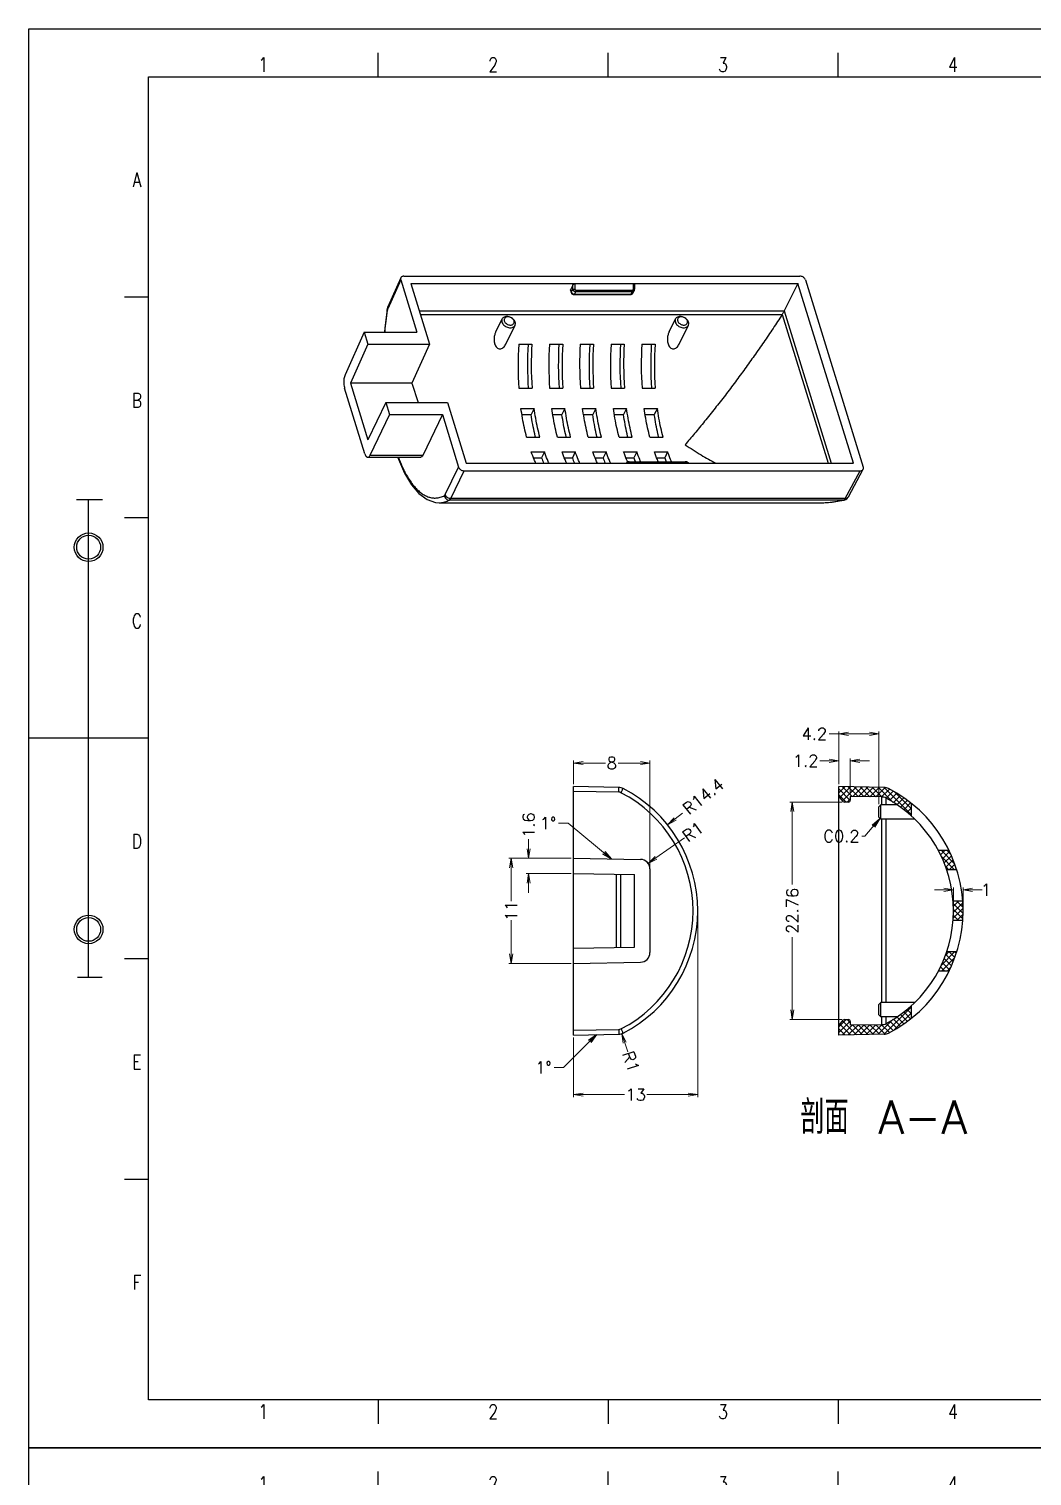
# Model space of a CAD drawing. Header units: millimetres. Extents: x 1589 to 1799, y 308 to 605.
# Drawn here: x 1588.6 to 1693.6, y 453.5 to 605 of the extents above; entities that cross this region are included whole.
import ezdxf
from ezdxf.enums import TextEntityAlignment as Align

# ---------------------------------------------------------------- set-up
doc = ezdxf.new("R2010")
doc.units = ezdxf.units.MM
doc.layers.add('02___PRT_ALL_AXES', color=7, linetype='Continuous')
doc.layers.add('LABEL', color=7, linetype='Continuous')
doc.layers.add('dim', color=82, linetype='Continuous', lineweight=9)
doc.styles.add('ROMANS', font='romans.shx', dxfattribs={"bigfont": 'gbcbig.shx'})
doc.styles.get("Standard").update_dxf_attribs({"font": 'txt', "bigfont": 'gbcbig.shx'})
doc.styles.add('tukuang1-G', font='romans.shx', dxfattribs={"width": 0.8, "bigfont": 'gbcbig.shx'})
doc.dimstyles.new('YanXiu', dxfattribs={"dimtxt": 2.5, "dimasz": 2.2, "dimexe": 0.66, "dimexo": 0.66, "dimgap": 0.66, "dimtad": 0, "dimdsep": 46, "dimtxsty": 'ROMANS', "dimblk": 'OPEN', "dimcen": 0, "dimclrd": 256, "dimclre": 131, "dimclrt": 42, "dimazin": 2, "dimtfac": 1, "dimtofl": 0, "dimtmove": 0, "dimatfit": 3, "dimldrblk": 'OPEN', "dimfxl": 0.66, "dimlwd": 5, "dimlwe": 5, "dimarcsym": 0})

# ---------------------------------------------------------------- blocks, each defined once
blk = doc.blocks.new('LINE1')
at = {"layer": 'LABEL'}
for p, q in [((-125, -6), (-125, 0)), ((-115, -6), (-115, 0)), ((-100, -6), (-100, 0)), ((-85, -6), (-85, 0)), ((-20, -6), (-20, 0)), ((0, -6), (-125, -6))]:
    blk.add_line(p, q, dxfattribs=at)
at = {"layer": 'LABEL', "style": 'tukuang1-G'}
for s, p in [('标记', (-120, -3)), ('处 数', (-107.5, -3)), ('分 区', (-92.5, -3)), ('更 改', (-52.5, -3)), ('日 期', (-10.67, -3))]:
    blk.add_text(s, height=4.667, dxfattribs=at).set_placement(p, align=Align.MIDDLE)
blk = doc.blocks.new('LABEL-X')
at = {"layer": 'LABEL'}
for p, q in [((-2.54, 50), (2.9, 50)), ((0, -50), (0, 50)), ((-2.35, -50), (2.8, -50))]:
    blk.add_line(p, q, dxfattribs=at)
for centre, radius in [((0, 40), 3), ((0, 40), 2.5), ((0, -40), 3), ((0, -40), 2.5)]:
    blk.add_circle(centre, radius, dxfattribs=at)
blk = doc.blocks.new('*U9')
at = {"layer": 'LABEL'}
for p, q in [((-420, 0), (-420, 297)), ((-420, 297), (0, 297)), ((-202.5, 287), (-202.5, 297)), ((0, 297), (0, 0)), ((-346.87, 287), (-346.87, 292)), ((-298.75, 287), (-298.75, 292)), ((-250.62, 287), (-250.62, 292)), ((-202.5, 287), (-202.5, 292)), ((-154.37, 287), (-154.37, 292)), ((-106.25, 287), (-106.25, 292)), ((-58.12, 287), (-58.12, 292)), ((-395, 287), (-10, 287)), ((-395, 10), (-395, 287)), ((-10, 287), (-10, 10)), ((-395, 240.83), (-400, 240.83)), ((-10, 240.83), (-5, 240.83)), ((-395, 194.67), (-400, 194.67)), ((-10, 194.67), (-5, 194.67)), ((-395, 148.5), (-420, 148.5)), ((-395, 148.5), (-400, 148.5)), ((-10, 148.5), (0, 148.5)), ((-10, 148.5), (-5, 148.5)), ((-395, 102.33), (-400, 102.33)), ((-10, 102.33), (-5, 102.33)), ((-395, 56.17), (-400, 56.17)), ((-10, 56.17), (-5, 56.17)), ((-10, 10), (-395, 10)), ((-346.87, 10), (-346.87, 5)), ((-298.75, 10), (-298.75, 5)), ((-250.62, 10), (-250.62, 5)), ((-202.5, 10), (-202.5, 0)), ((-202.5, 10), (-202.5, 5)), ((-154.37, 10), (-154.37, 5)), ((-106.25, 10), (-106.25, 5)), ((-58.12, 10), (-58.12, 5)), ((0, 0), (-420, 0))]:
    blk.add_line(p, q, dxfattribs=at)
blk.add_blockref('LABEL-X', (-407.5, 148.5))
blk.add_blockref('LINE1', (-10, 287), dxfattribs=at)
at = {"layer": 'LABEL', "style": 'tukuang1-G', "width": 0.8}
for s, p in [('1', (-370.94, 288)), ('2', (-322.81, 288)), ('3', (-274.69, 288)), ('4', (-226.56, 288)), ('5', (-178.44, 288)), ('6', (-130.31, 288)), ('7', (-82.19, 288)), ('8', (-34.06, 288)), ('A', (-397.39, 263.92)), ('A', (-7.13, 263.92)), ('B', (-397.39, 217.75)), ('B', (-7.13, 217.75)), ('C', (-397.39, 171.58)), ('C', (-7.13, 171.58)), ('D', (-397.39, 125.42)), ('D', (-7.13, 125.42)), ('E', (-397.39, 79.25)), ('E', (-7.13, 79.25)), ('F', (-397.39, 33.08)), ('F', (-7.13, 33.08)), ('1', (-370.94, 6.02)), ('2', (-322.81, 6.02)), ('3', (-274.69, 6.02)), ('4', (-226.56, 6.02)), ('5', (-178.44, 6.02)), ('6', (-130.31, 6.02)), ('7', (-82.19, 6.02)), ('8', (-34.06, 6.02))]:
    blk.add_text(s, height=3, dxfattribs=at).set_placement(p, align=Align.CENTER)
blk = doc.blocks.new('_OPEN')
at = {"color": 0, "linetype": 'ByBlock'}
for p, q in [((-1, 0.17), (0, 0)), ((0, 0), (-1, -0.17)), ((0, 0), (-1, 0))]:
    blk.add_line(p, q, dxfattribs=at)
blk = doc.blocks.new('*D18')
at = {"layer": 'Defpoints', "color": 0}
for p in [(1645.61, 518.18), (1639.09, 507.18), (1645.61, 507.18)]:
    blk.add_point(p, dxfattribs=at)
at = {"layer": 'dim', "color": 131, "lineweight": 5}
for p, q in [((1645.36, 518.18), (1638.84, 518.18)), ((1645.36, 507.18), (1638.84, 507.18))]:
    blk.add_line(p, q, dxfattribs=at)
at = {"layer": 'dim', "lineweight": 5}
for p, q in [((1639.09, 517.18), (1639.09, 513.68)), ((1639.09, 508.18), (1639.09, 511.69))]:
    blk.add_line(p, q, dxfattribs=at)
for p, rotation in [((1639.09, 518.18), 90), ((1639.09, 507.18), 270)]:
    blk.add_blockref('_OPEN', p, dxfattribs=dict(at, rotation=rotation))
at = {"layer": 'dim', "color": 42, "insert": (1639.09, 512.68), "char_height": 1.25, "attachment_point": 5, "rotation": 90, "style": 'ROMANS'}
blk.add_mtext('11', dxfattribs=at)
blk = doc.blocks.new('*D19')
at = {"layer": 'Defpoints', "color": 0}
for p in [(1645.61, 528.15), (1645.61, 525.68), (1653.61, 517.06)]:
    blk.add_point(p, dxfattribs=at)
at = {"layer": 'dim', "color": 131, "lineweight": 5}
for p, q in [((1645.61, 525.93), (1645.61, 528.4)), ((1653.61, 517.31), (1653.61, 528.4))]:
    blk.add_line(p, q, dxfattribs=at)
at = {"layer": 'dim', "lineweight": 5}
for p, q in [((1646.61, 528.15), (1648.94, 528.15)), ((1652.61, 528.15), (1650.27, 528.15))]:
    blk.add_line(p, q, dxfattribs=at)
at = {"layer": 'dim', "lineweight": 5, "rotation": 180}
blk.add_blockref('_OPEN', (1645.61, 528.15), dxfattribs=at)
at = {"layer": 'dim', "lineweight": 5}
blk.add_blockref('_OPEN', (1653.61, 528.15), dxfattribs=at)
at = {"layer": 'dim', "color": 42, "insert": (1649.61, 528.15), "char_height": 1.25, "attachment_point": 5, "style": 'ROMANS'}
blk.add_mtext('8', dxfattribs=at)
blk = doc.blocks.new('*D20')
at = {"layer": 'Defpoints', "color": 0}
for p in [(1652.61, 517.06), (1653.42, 517.64)]:
    blk.add_point(p, dxfattribs=at)
at = {"layer": 'dim', "lineweight": 5}
blk.add_line((1657.22, 520.32), (1654.24, 518.21), dxfattribs=at)
at = {"layer": 'dim', "lineweight": 5, "rotation": 215.2542043837941}
blk.add_blockref('_OPEN', (1653.42, 517.64), dxfattribs=at)
at = {"layer": 'dim', "color": 42, "insert": (1658.11, 520.95), "char_height": 1.25, "attachment_point": 5, "rotation": 35.2542, "style": 'ROMANS'}
blk.add_mtext('R1', dxfattribs=at)
blk = doc.blocks.new('*D21')
at = {"layer": 'Defpoints', "color": 0}
for p in [(1640.91, 518.18), (1645.61, 518.18), (1645.61, 516.58)]:
    blk.add_point(p, dxfattribs=at)
at = {"layer": 'dim', "lineweight": 5}
for p, q in [((1640.91, 519.18), (1640.91, 520.18)), ((1640.91, 515.58), (1640.91, 514.58))]:
    blk.add_line(p, q, dxfattribs=at)
at = {"layer": 'dim', "color": 131, "lineweight": 5}
for p, q in [((1645.36, 518.18), (1640.66, 518.18)), ((1645.36, 516.58), (1640.66, 516.58))]:
    blk.add_line(p, q, dxfattribs=at)
at = {"layer": 'dim', "lineweight": 5}
for p, rotation in [((1640.91, 518.18), 270), ((1640.91, 516.58), 90)]:
    blk.add_blockref('_OPEN', p, dxfattribs=dict(at, rotation=rotation))
at = {"layer": 'dim', "color": 42, "insert": (1640.91, 521.65), "char_height": 1.25, "attachment_point": 5, "rotation": 90, "style": 'ROMANS'}
blk.add_mtext('1.6', dxfattribs=at)
blk = doc.blocks.new('*D22')
at = {"layer": 'Defpoints', "color": 0}
for p in [(1658.61, 512.68), (1645.61, 499.68), (1658.61, 493.44)]:
    blk.add_point(p, dxfattribs=at)
at = {"layer": 'dim', "color": 131, "lineweight": 5}
for p, q in [((1658.61, 512.43), (1658.61, 493.19)), ((1645.61, 499.43), (1645.61, 493.19))]:
    blk.add_line(p, q, dxfattribs=at)
at = {"layer": 'dim', "lineweight": 5}
for p, q in [((1646.61, 493.44), (1650.93, 493.44)), ((1657.61, 493.44), (1653.28, 493.44))]:
    blk.add_line(p, q, dxfattribs=at)
at = {"layer": 'dim', "lineweight": 5, "rotation": 180}
blk.add_blockref('_OPEN', (1645.61, 493.44), dxfattribs=at)
at = {"layer": 'dim', "lineweight": 5}
blk.add_blockref('_OPEN', (1658.61, 493.44), dxfattribs=at)
at = {"layer": 'dim', "color": 42, "insert": (1652.11, 493.44), "char_height": 1.25, "attachment_point": 5, "style": 'ROMANS'}
blk.add_mtext('13', dxfattribs=at)
blk = doc.blocks.new('*D23')
at = {"layer": 'Defpoints', "color": 0}
for p in [(1655.45, 521.67), (1644.2, 512.68)]:
    blk.add_point(p, dxfattribs=at)
at = {"layer": 'dim', "lineweight": 5}
blk.add_line((1657.02, 522.92), (1656.24, 522.3), dxfattribs=at)
at = {"layer": 'dim', "lineweight": 5, "rotation": 218.6307699859308}
blk.add_blockref('_OPEN', (1655.45, 521.67), dxfattribs=at)
at = {"layer": 'dim', "color": 42, "insert": (1659.19, 524.66), "char_height": 1.25, "attachment_point": 5, "rotation": 38.6308, "style": 'ROMANS'}
blk.add_mtext('R14.4', dxfattribs=at)
blk = doc.blocks.new('*D24')
at = {"layer": 'Defpoints', "color": 0}
for p in [(1650.34, 500.76), (1650.65, 499.82)]:
    blk.add_point(p, dxfattribs=at)
at = {"layer": 'dim', "lineweight": 5}
blk.add_line((1651.28, 497.92), (1650.97, 498.87), dxfattribs=at)
at = {"layer": 'dim', "lineweight": 5, "rotation": 108.3159092168534}
blk.add_blockref('_OPEN', (1650.65, 499.82), dxfattribs=at)
at = {"layer": 'dim', "color": 42, "insert": (1651.62, 496.89), "char_height": 1.25, "attachment_point": 5, "rotation": 288.3159, "style": 'ROMANS'}
blk.add_mtext('R1', dxfattribs=at)
blk = doc.blocks.new('*D25')
at = {"layer": 'Defpoints', "color": 0}
for p in [(1673.38, 531.2), (1673.38, 525.68), (1677.58, 523.58)]:
    blk.add_point(p, dxfattribs=at)
at = {"layer": 'dim', "lineweight": 5}
for p, q in [((1673.38, 531.2), (1672.38, 531.2)), ((1676.58, 531.2), (1674.38, 531.2))]:
    blk.add_line(p, q, dxfattribs=at)
at = {"layer": 'dim', "color": 131, "lineweight": 5}
for p, q in [((1673.38, 525.93), (1673.38, 531.45)), ((1677.58, 523.83), (1677.58, 531.45))]:
    blk.add_line(p, q, dxfattribs=at)
at = {"layer": 'dim', "lineweight": 5, "rotation": 180}
blk.add_blockref('_OPEN', (1673.38, 531.2), dxfattribs=at)
at = {"layer": 'dim', "lineweight": 5}
blk.add_blockref('_OPEN', (1677.58, 531.2), dxfattribs=at)
at = {"layer": 'dim', "color": 42, "insert": (1670.82, 531.2), "char_height": 1.25, "attachment_point": 5, "style": 'ROMANS'}
blk.add_mtext('4.2', dxfattribs=at)
blk = doc.blocks.new('*D26')
at = {"layer": 'Defpoints', "color": 0}
for p in [(1673.97, 524.06), (1668.51, 501.3), (1673.97, 501.3)]:
    blk.add_point(p, dxfattribs=at)
at = {"layer": 'dim', "color": 131, "lineweight": 5}
for p, q in [((1673.72, 524.06), (1668.26, 524.06)), ((1673.72, 501.3), (1668.26, 501.3))]:
    blk.add_line(p, q, dxfattribs=at)
at = {"layer": 'dim', "lineweight": 5}
for p, q in [((1668.51, 523.06), (1668.51, 515.43)), ((1668.51, 502.3), (1668.51, 509.93))]:
    blk.add_line(p, q, dxfattribs=at)
for p, rotation in [((1668.51, 524.06), 90), ((1668.51, 501.3), 270)]:
    blk.add_blockref('_OPEN', p, dxfattribs=dict(at, rotation=rotation))
at = {"layer": 'dim', "color": 42, "insert": (1668.51, 512.68), "char_height": 1.25, "attachment_point": 5, "rotation": 90, "style": 'ROMANS'}
blk.add_mtext('22.76', dxfattribs=at)
blk = doc.blocks.new('*D27')
at = {"layer": 'Defpoints', "color": 0}
for p in [(1685.38, 514.87), (1685.38, 512.68), (1686.38, 512.68)]:
    blk.add_point(p, dxfattribs=at)
at = {"layer": 'dim', "color": 131, "lineweight": 5}
for p, q in [((1685.38, 512.93), (1685.38, 515.12)), ((1686.38, 512.93), (1686.38, 515.12))]:
    blk.add_line(p, q, dxfattribs=at)
at = {"layer": 'dim', "lineweight": 5}
for p, q in [((1684.38, 514.87), (1683.38, 514.87)), ((1687.38, 514.87), (1688.38, 514.87))]:
    blk.add_line(p, q, dxfattribs=at)
blk.add_blockref('_OPEN', (1685.38, 514.87), dxfattribs=at)
at = {"layer": 'dim', "lineweight": 5, "rotation": 180}
blk.add_blockref('_OPEN', (1686.38, 514.87), dxfattribs=at)
at = {"layer": 'dim', "color": 42, "insert": (1688.77, 514.87), "char_height": 1.25, "attachment_point": 5, "style": 'ROMANS'}
blk.add_mtext('1', dxfattribs=at)
blk = doc.blocks.new('*D28')
at = {"layer": 'Defpoints', "color": 0}
for p in [(1673.38, 528.39), (1673.38, 525.68), (1674.58, 524.66)]:
    blk.add_point(p, dxfattribs=at)
at = {"layer": 'dim', "color": 131, "lineweight": 5}
for p, q in [((1673.38, 525.93), (1673.38, 528.64)), ((1674.58, 524.91), (1674.58, 528.64))]:
    blk.add_line(p, q, dxfattribs=at)
at = {"layer": 'dim', "lineweight": 5}
for p, q in [((1672.38, 528.39), (1671.38, 528.39)), ((1675.58, 528.39), (1676.58, 528.39))]:
    blk.add_line(p, q, dxfattribs=at)
blk.add_blockref('_OPEN', (1673.38, 528.39), dxfattribs=at)
at = {"layer": 'dim', "lineweight": 5, "rotation": 180}
blk.add_blockref('_OPEN', (1674.58, 528.39), dxfattribs=at)
at = {"layer": 'dim', "color": 42, "insert": (1669.91, 528.39), "char_height": 1.25, "attachment_point": 5, "style": 'ROMANS'}
blk.add_mtext('1.2', dxfattribs=at)

msp = doc.modelspace()

# ---------------------------------------------------------------- linework, layer by layer
at = {"color": 7, "linetype": 'Continuous'}
for p, q in [((1627.519, 578.718), (1626.167, 575.7)), ((1627.527, 578.93), (1626.174, 575.91)), ((1627.519, 578.718), (1629.214, 573.235)), ((1627.859, 579.11), (1669.307, 579.11)), ((1669.888, 578.718), (1675.94, 559.135)), ((1628.562, 578.326), (1630.522, 571.981)), ((1628.562, 578.326), (1669.088, 578.326)), ((1645.294, 577.63), (1645.367, 577.394)), ((1645.523, 578.161), (1645.3, 577.691)), ((1645.3, 577.691), (1645.374, 577.453)), ((1645.374, 577.453), (1645.522, 577.754)), ((1645.522, 577.754), (1645.523, 578.161)), ((1645.674, 577.175), (1651.569, 577.175)), ((1645.723, 577.218), (1645.846, 577.469)), ((1645.723, 577.218), (1651.618, 577.218)), ((1645.784, 577.753), (1645.785, 578.326)), ((1651.741, 577.469), (1645.846, 577.469)), ((1651.77, 577.625), (1645.876, 577.625)), ((1651.741, 577.469), (1651.618, 577.218)), ((1651.948, 577.594), (1651.814, 577.321)), ((1651.864, 578.326), (1651.863, 577.753)), ((1651.986, 578.225), (1651.985, 577.754)), ((1669.088, 578.326), (1667.664, 575.471)), ((1674.898, 559.526), (1669.088, 578.326)), ((1626.086, 575.604), (1626.086, 575.605)), ((1626.117, 575.52), (1626.086, 575.604)), ((1626.174, 575.911), (1626.147, 575.844)), ((1629.444, 575.471), (1667.664, 575.471)), ((1629.561, 575.093), (1667.443, 575.093)), ((1667.443, 575.093), (1672.254, 559.526)), ((1667.664, 575.471), (1672.591, 559.526)), ((1623.688, 573.235), (1621.69, 568.777)), ((1623.688, 573.235), (1624.075, 571.981)), ((1623.688, 573.235), (1629.214, 573.235)), ((1624.075, 571.981), (1622.253, 567.915)), ((1624.075, 571.981), (1630.522, 571.981)), ((1630.522, 571.981), (1628.7, 567.915)), ((1639.869, 571.98), (1641.251, 571.98)), ((1643.093, 571.98), (1644.475, 571.98)), ((1646.317, 571.98), (1647.698, 571.98)), ((1649.541, 571.98), (1650.922, 571.98)), ((1652.764, 571.98), (1654.146, 571.98)), ((1623.767, 560.524), (1621.648, 567.383)), ((1622.253, 567.915), (1624.087, 561.981)), ((1628.7, 567.915), (1622.253, 567.915)), ((1628.7, 567.915), (1629.332, 565.872)), ((1639.886, 567.38), (1641.267, 567.38)), ((1643.109, 567.38), (1644.491, 567.38)), ((1646.333, 567.38), (1647.715, 567.38)), ((1649.557, 567.38), (1650.938, 567.38)), ((1652.781, 567.38), (1654.162, 567.38)), ((1625.963, 565.872), (1624.087, 561.981)), ((1625.963, 565.872), (1626.35, 564.618)), ((1625.963, 565.872), (1632.41, 565.872)), ((1632.41, 565.872), (1634.371, 559.526)), ((1640.106, 565.276), (1641.488, 565.276)), ((1641.488, 565.276), (1641.167, 564.622)), ((1643.33, 565.276), (1644.711, 565.276)), ((1644.711, 565.276), (1644.391, 564.622)), ((1646.554, 565.276), (1647.935, 565.276)), ((1647.935, 565.276), (1647.614, 564.622)), ((1649.777, 565.276), (1651.159, 565.276)), ((1651.159, 565.276), (1650.838, 564.622)), ((1653.001, 565.276), (1654.383, 565.276)), ((1654.383, 565.276), (1654.062, 564.622)), ((1626.35, 564.618), (1624.293, 560.352)), ((1626.35, 564.618), (1631.877, 564.618)), ((1631.877, 564.618), (1629.819, 560.352)), ((1631.877, 564.618), (1633.571, 559.135)), ((1640.21, 564.622), (1641.167, 564.622)), ((1643.433, 564.622), (1644.391, 564.622)), ((1646.657, 564.622), (1647.614, 564.622)), ((1649.881, 564.622), (1650.838, 564.622)), ((1653.105, 564.622), (1654.062, 564.622)), ((1640.7, 562.274), (1642.082, 562.274)), ((1643.924, 562.274), (1645.306, 562.274)), ((1647.148, 562.274), (1648.529, 562.274)), ((1650.371, 562.274), (1651.753, 562.274)), ((1653.595, 562.274), (1654.977, 562.274)), ((1641.184, 560.707), (1642.566, 560.707)), ((1642.566, 560.707), (1642.26, 560.084)), ((1644.408, 560.707), (1645.79, 560.707)), ((1645.79, 560.707), (1645.484, 560.084)), ((1647.632, 560.707), (1649.013, 560.707)), ((1649.013, 560.707), (1648.708, 560.084)), ((1650.856, 560.707), (1652.237, 560.707)), ((1652.237, 560.707), (1651.931, 560.084)), ((1654.079, 560.707), (1655.461, 560.707)), ((1655.461, 560.707), (1655.155, 560.084)), ((1629.592, 560.146), (1624.066, 560.146)), ((1629.819, 560.352), (1624.293, 560.352)), ((1632.178, 556.247), (1633.571, 559.135)), ((1634.371, 559.526), (1674.898, 559.526)), ((1641.428, 560.084), (1642.26, 560.084)), ((1644.652, 560.084), (1645.484, 560.084)), ((1647.876, 560.084), (1648.708, 560.084)), ((1651.099, 560.084), (1651.931, 560.084)), ((1651.169, 559.562), (1651.152, 559.526)), ((1651.319, 559.677), (1651.259, 559.655)), ((1651.38, 559.685), (1651.319, 559.677)), ((1651.595, 559.526), (1651.377, 559.653)), ((1651.403, 559.686), (1651.38, 559.685)), ((1651.403, 559.686), (1657.298, 559.686)), ((1651.403, 559.686), (1651.421, 559.681)), ((1651.421, 559.681), (1657.315, 559.681)), ((1654.323, 560.084), (1655.155, 560.084)), ((1657.379, 559.68), (1657.298, 559.686)), ((1657.298, 559.686), (1657.315, 559.681)), ((1657.457, 559.664), (1657.379, 559.68)), ((1657.456, 559.653), (1657.674, 559.526)), ((1657.539, 559.631), (1657.719, 559.526)), ((1632.76, 555.855), (1634.153, 558.743)), ((1634.153, 558.743), (1675.601, 558.743)), ((1674.055, 555.855), (1675.601, 558.743)), ((1674.378, 556.016), (1675.924, 558.906)), ((1631.169, 555.424), (1631.561, 555.395)), ((1631.549, 555.395), (1671.376, 555.395)), ((1673.843, 555.668), (1632.602, 555.668)), ((1674.055, 555.855), (1632.76, 555.855)), ((1671.403, 555.395), (1671.414, 555.395)), ((1671.404, 555.395), (1672.483, 555.441)), ((1672.483, 555.441), (1673.922, 555.673)), ((1673.843, 555.668), (1673.922, 555.673)), ((1673.922, 555.673), (1673.943, 555.678)), ((1673.943, 555.678), (1674.074, 555.724)), ((1674.074, 555.724), (1674.122, 555.747)), ((1674.265, 555.856), (1674.265, 555.856)), ((1645.606, 499.682), (1645.606, 525.682)), ((1650.356, 525.599), (1645.606, 525.682)), ((1673.376, 499.682), (1673.376, 525.682)), ((1678.126, 525.599), (1673.376, 525.682)), ((1650.356, 525.099), (1645.606, 525.182)), ((1673.816, 524.135), (1673.376, 524.682)), ((1674.576, 524.661), (1674.576, 524.261)), ((1677.87, 524.603), (1674.576, 524.661)), ((1677.87, 523.782), (1677.87, 524.603)), ((1678.327, 523.782), (1678.327, 524.483)), ((1674.376, 524.061), (1673.971, 524.061)), ((1677.576, 523.582), (1677.776, 523.782)), ((1677.576, 522.482), (1677.576, 523.582)), ((1677.776, 522.282), (1677.776, 523.782)), ((1679.486, 523.782), (1677.776, 523.782)), ((1680.976, 522.612), (1680.976, 523.925)), ((1677.576, 522.482), (1677.776, 522.282)), ((1681.326, 522.282), (1677.776, 522.282)), ((1677.87, 503.082), (1677.87, 522.282)), ((1678.327, 503.082), (1678.327, 522.282)), ((1645.606, 518.182), (1652.624, 518.059)), ((1684.925, 518.982), (1683.803, 518.982)), ((1645.606, 516.582), (1652.006, 516.47)), ((1653.606, 517.059), (1653.606, 508.304)), ((1685.719, 516.982), (1684.667, 516.982)), ((1650.101, 508.861), (1650.101, 516.503)), ((1650.558, 508.868), (1650.558, 516.495)), ((1652.006, 508.894), (1652.006, 516.47)), ((1686.341, 513.682), (1685.338, 513.682)), ((1686.341, 511.682), (1685.338, 511.682)), ((1645.606, 508.782), (1652.006, 508.894)), ((1685.719, 508.382), (1684.667, 508.382)), ((1645.606, 507.182), (1652.624, 507.304)), ((1684.925, 506.382), (1683.803, 506.382)), ((1677.576, 502.882), (1677.776, 503.082)), ((1677.576, 501.782), (1677.576, 502.882)), ((1681.326, 503.082), (1677.776, 503.082)), ((1677.776, 501.582), (1677.776, 503.082)), ((1677.576, 501.782), (1677.776, 501.582)), ((1679.486, 501.582), (1677.776, 501.582)), ((1677.87, 500.76), (1677.87, 501.582)), ((1678.327, 500.88), (1678.327, 501.582)), ((1680.976, 501.438), (1680.976, 502.752)), ((1645.606, 500.182), (1650.356, 500.265)), ((1673.376, 500.682), (1673.816, 501.228)), ((1673.971, 501.303), (1674.376, 501.303)), ((1674.576, 501.103), (1674.576, 500.703)), ((1677.87, 500.76), (1674.576, 500.703)), ((1645.606, 499.682), (1650.356, 499.765)), ((1678.126, 499.765), (1673.376, 499.682))]:
    msp.add_line(p, q, dxfattribs=at)
at = {"color": 2, "linetype": 'Continuous'}
for p, q in [((1673.407, 525.681), (1673.376, 525.65)), ((1674.009, 525.671), (1673.376, 525.038)), ((1674.611, 525.66), (1673.49, 524.54)), ((1673.746, 525.675), (1674.764, 524.657)), ((1675.212, 525.65), (1673.763, 524.2)), ((1674.369, 525.664), (1675.387, 524.647)), ((1675.814, 525.639), (1674.831, 524.656)), ((1674.992, 525.654), (1676.01, 524.636)), ((1676.416, 525.629), (1675.433, 524.646)), ((1675.616, 525.643), (1676.634, 524.625)), ((1677.018, 525.618), (1676.035, 524.635)), ((1676.239, 525.632), (1677.257, 524.614)), ((1677.62, 525.608), (1676.637, 524.625)), ((1676.862, 525.621), (1677.881, 524.602)), ((1677.485, 525.61), (1679.075, 524.02)), ((1673.376, 525.433), (1674.571, 524.238)), ((1673.376, 524.821), (1674.136, 524.061)), ((1674.576, 524.4), (1674.236, 524.061)), ((1678.215, 525.59), (1677.239, 524.614)), ((1678.667, 525.43), (1677.841, 524.604)), ((1678.109, 525.599), (1680.976, 522.732)), ((1679.054, 525.205), (1678.331, 524.481)), ((1679.442, 524.98), (1678.709, 524.247)), ((1679.828, 524.754), (1679.087, 524.013)), ((1679.199, 525.121), (1680.976, 523.345)), ((1680.184, 524.497), (1679.465, 523.779)), ((1680.539, 524.24), (1679.83, 523.531)), ((1680.895, 523.984), (1680.169, 523.258)), ((1680.976, 523.452), (1680.509, 522.986)), ((1680.976, 522.84), (1680.849, 522.713)), ((1683.854, 518.982), (1683.819, 518.947)), ((1684.466, 518.982), (1684.018, 518.534)), ((1684.083, 518.4), (1685.501, 516.982)), ((1684.114, 518.982), (1685.502, 517.593)), ((1684.972, 518.875), (1684.217, 518.121)), ((1685.159, 518.45), (1684.396, 517.687)), ((1684.726, 518.982), (1685.082, 518.626)), ((1684.529, 517.342), (1684.889, 516.982)), ((1685.347, 518.025), (1684.566, 517.245)), ((1685.509, 517.575), (1684.916, 516.982)), ((1685.669, 517.123), (1685.528, 516.982)), ((1685.902, 513.682), (1685.359, 513.138)), ((1686.347, 513.514), (1685.37, 512.537)), ((1685.739, 513.682), (1686.362, 513.059)), ((1685.346, 513.462), (1686.367, 512.442)), ((1686.367, 512.922), (1685.346, 511.901)), ((1685.359, 512.226), (1685.902, 511.682)), ((1685.37, 512.826), (1686.347, 511.85)), ((1686.362, 512.305), (1685.739, 511.682)), ((1685.501, 508.382), (1684.083, 506.963)), ((1685.502, 507.77), (1684.114, 506.382)), ((1684.396, 507.677), (1685.159, 506.913)), ((1684.889, 508.382), (1684.529, 508.021)), ((1684.566, 508.119), (1685.347, 507.338)), ((1684.916, 508.382), (1685.509, 507.789)), ((1685.528, 508.382), (1685.669, 508.241)), ((1683.819, 506.416), (1683.854, 506.382)), ((1684.018, 506.83), (1684.466, 506.382)), ((1684.217, 507.243), (1684.972, 506.488)), ((1685.082, 506.737), (1684.726, 506.382)), ((1680.976, 502.631), (1678.109, 499.764)), ((1680.976, 502.019), (1679.199, 500.243)), ((1679.465, 501.585), (1680.184, 500.867)), ((1679.83, 501.833), (1680.539, 501.123)), ((1680.169, 502.105), (1680.895, 501.38)), ((1680.509, 502.378), (1680.976, 501.912)), ((1680.849, 502.65), (1680.976, 502.524)), ((1674.136, 501.303), (1673.376, 500.543)), ((1674.571, 501.126), (1673.376, 499.93)), ((1673.376, 500.326), (1674.009, 499.693)), ((1673.49, 500.824), (1674.611, 499.703)), ((1674.764, 500.706), (1673.746, 499.688)), ((1673.763, 501.163), (1675.212, 499.714)), ((1674.236, 501.303), (1674.576, 500.963)), ((1675.387, 500.717), (1674.369, 499.699)), ((1674.831, 500.707), (1675.814, 499.724)), ((1676.01, 500.728), (1674.992, 499.71)), ((1675.433, 500.718), (1676.416, 499.735)), ((1676.634, 500.739), (1675.616, 499.721)), ((1676.035, 500.728), (1677.018, 499.745)), ((1677.257, 500.75), (1676.239, 499.732)), ((1676.637, 500.739), (1677.62, 499.756)), ((1677.881, 500.761), (1676.862, 499.743)), ((1677.239, 500.749), (1678.215, 499.773)), ((1679.075, 501.343), (1677.485, 499.754)), ((1677.841, 500.76), (1678.667, 499.934)), ((1678.331, 500.882), (1679.054, 500.159)), ((1678.709, 501.116), (1679.442, 500.383)), ((1679.087, 501.351), (1679.828, 500.61)), ((1673.376, 499.714), (1673.407, 499.682))]:
    msp.add_line(p, q, dxfattribs=at)
at = {"color": 7, "linetype": 'Continuous'}
for points in [[(1651.948, 577.594), (1651.984, 577.725), (1651.985, 577.754)], [(1626.086, 575.605), (1625.842, 573.706), (1625.809, 573.235)], [(1626.147, 575.844), (1626.103, 575.692), (1626.086, 575.604)], [(1627.214, 560.146), (1627.281, 559.939), (1627.913, 558.489), (1628.634, 557.28), (1629.428, 556.35), (1630.281, 555.726), (1631.169, 555.424)], [(1651.259, 559.655), (1651.201, 559.609), (1651.169, 559.562)], [(1657.539, 559.631), (1657.523, 559.639), (1657.457, 559.664)], [(1674.266, 555.856), (1674.345, 555.961), (1674.377, 556.016)]]:
    msp.add_lwpolyline(points, dxfattribs=at)
for centre, radius, start, end in [((1645.723, 577.563), 0.345, 262.41934, 269.92704), ((1651.569, 577.474), 0.3, 269.98528, 280.6299), ((1627.1, 575.363), 0.995, 168.90344, 170.90996), ((1673.994, 569.8), 34.194, 176.34424, 184.05947), ((1677.555, 569.8), 36.763, 176.59854, 183.77668), ((1675.345, 569.8), 34.163, 176.34082, 184.0629), ((1677.217, 569.8), 34.194, 176.34424, 184.05947), ((1680.779, 569.8), 36.763, 176.59854, 183.77668), ((1678.569, 569.8), 34.163, 176.34082, 184.0629), ((1680.441, 569.8), 34.194, 176.34424, 184.05947), ((1684.002, 569.8), 36.763, 176.59854, 183.77668), ((1681.792, 569.8), 34.163, 176.34082, 184.0629), ((1683.665, 569.8), 34.194, 176.34424, 184.05947), ((1687.226, 569.8), 36.763, 176.59854, 183.77668), ((1685.016, 569.8), 34.163, 176.34082, 184.0629), ((1686.888, 569.8), 34.194, 176.34424, 184.05947), ((1690.45, 569.8), 36.763, 176.59854, 183.77668), ((1688.24, 569.8), 34.163, 176.34082, 184.0629), ((1658.089, 565.709), 16.799, 199.5635, 201.59982), ((1661.313, 565.709), 16.799, 199.5635, 201.59982), ((1664.537, 565.709), 16.799, 199.5635, 201.59982), ((1651.396, 559.437), 0.221, 152.41927, 155.975), ((1651.42, 559.421), 0.26, 89.92427, 93.10678), ((1668.038, 565.811), 17.095, 199.57357, 201.00196), ((1671.262, 565.811), 17.095, 199.57357, 201.00196), ((1673.644, 556.207), 0.576, 300.00376, 305.12647), ((1673.987, 556.123), 0.387, 290.07165, 293.90553), ((1673.896, 556.193), 0.5, 296.84234, 317.62705), ((1650.339, 524.599), 1, 62.75045, 89), ((1650.348, 524.599), 0.5, 62.75069, 88.99997), ((1644.21, 512.682), 13.905, 297.24934, 62.75066), ((1644.201, 512.682), 14.405, 297.24938, 62.75061), ((1673.971, 524.261), 0.2, 218.84181, 270), ((1674.376, 524.261), 0.2, 270, 0), ((1677.853, 523.603), 1, 61.69346, 89), ((1678.108, 524.599), 1, 62.75067, 89), ((1671.971, 512.682), 13.405, 298.30654, 61.69346), ((1671.971, 512.682), 14.405, 297.24933, 62.75067), ((1652.606, 517.059), 1, 0, 89), ((1652.606, 508.304), 1, 271, 0), ((1650.348, 500.765), 0.5, 271.00003, 297.24931), ((1650.339, 500.765), 1, 271, 297.24959), ((1673.971, 501.103), 0.2, 90, 141.15819), ((1674.376, 501.103), 0.2, 0, 90), ((1677.853, 501.76), 1, 271, 298.30654), ((1678.108, 500.765), 1, 271, 297.24933)]:
    msp.add_arc(centre, radius, start, end, dxfattribs=at)
for points, start_tangent, end_tangent in [([(1627.527, 578.93), (1627.505, 578.839), (1627.519, 578.718)], (-0.4079036, -0.913025), (0.2952474, -0.9554208)), ([(1627.859, 579.11), (1627.723, 579.09), (1627.611, 579.035), (1627.536, 578.948), (1627.527, 578.93)], (-1, 0), (-0.4079036, -0.913025)), ([(1669.888, 578.718), (1669.828, 578.839), (1669.729, 578.948), (1669.601, 579.035), (1669.455, 579.09), (1669.307, 579.11)], (-0.2952474, 0.9554208), (-1, 0)), ([(1645.294, 577.631), (1645.291, 577.642), (1645.3, 577.691)], (-0.3068055, 0.9517722), (0.4279621, 0.9037967)), ([(1645.374, 577.453), (1645.365, 577.406), (1645.367, 577.394)], (-0.4405427, -0.8977317), (0.3092829, -0.9509701)), ([(1645.367, 577.394), (1645.41, 577.308), (1645.484, 577.236), (1645.576, 577.19), (1645.674, 577.175)], (0.2952474, -0.9554208), (1, 0)), ([(1645.374, 577.453), (1645.389, 577.416), (1645.412, 577.377)], (0.2952474, -0.9554208), (0.5783225, -0.8158082)), ([(1645.412, 577.377), (1645.443, 577.339), (1645.482, 577.304)], (0.5783225, -0.8158082), (0.785364, -0.6190342)), ([(1645.482, 577.304), (1645.526, 577.274), (1645.573, 577.25)], (0.785364, -0.6190342), (0.9184032, -0.3956457)), ([(1645.846, 577.469), (1645.812, 577.472), (1645.778, 577.478), (1645.745, 577.488), (1645.711, 577.503), (1645.676, 577.523), (1645.642, 577.549), (1645.608, 577.581), (1645.578, 577.619), (1645.552, 577.662), (1645.533, 577.708), (1645.522, 577.754)], (-1, 0.0000015), (-0.1659955, 0.9861265)), ([(1645.522, 577.754), (1645.566, 577.754), (1645.631, 577.753), (1645.707, 577.753), (1645.784, 577.753)], (0.9998328, -0.018284), (1, 0)), ([(1645.523, 578.161), (1645.571, 578.228), (1645.638, 578.281), (1645.714, 578.315), (1645.785, 578.326)], (0.4279621, 0.9037967), (1, 0)), ([(1645.573, 577.25), (1645.623, 577.233), (1645.673, 577.222), (1645.678, 577.221)], (0.9184032, -0.3956457), (0.9914168, -0.130739)), ([(1645.723, 577.218), (1645.696, 577.182), (1645.674, 577.175)], (-0.4405427, -0.8977317), (-0.9986431, -0.052076)), ([(1645.876, 577.625), (1645.864, 577.626), (1645.854, 577.628), (1645.843, 577.633), (1645.832, 577.64), (1645.822, 577.649), (1645.812, 577.66), (1645.803, 577.675), (1645.795, 577.692), (1645.789, 577.711), (1645.785, 577.732), (1645.784, 577.753)], (-1, 0.0000257), (0.002759, 0.9999962)), ([(1645.846, 577.469), (1645.862, 577.513), (1645.872, 577.566), (1645.876, 577.625)], (0.4405428, 0.8977316), (0.0027731, 0.9999962)), ([(1651.618, 577.218), (1651.591, 577.182), (1651.569, 577.175)], (-0.4405427, -0.8977317), (-0.9986431, -0.052076)), ([(1651.618, 577.218), (1651.66, 577.221), (1651.702, 577.23), (1651.741, 577.247), (1651.775, 577.271), (1651.802, 577.3), (1651.814, 577.321)], (1, 0), (0.4407297, 0.8976398)), ([(1651.757, 577.245), (1651.673, 577.193), (1651.625, 577.18)], (-0.7383771, -0.6743881), (-0.9827385, -0.1850001)), ([(1651.741, 577.469), (1651.757, 577.513), (1651.767, 577.566), (1651.77, 577.625)], (0.4405427, 0.8977317), (0.0027732, 0.9999962)), ([(1651.948, 577.594), (1651.927, 577.559), (1651.899, 577.528), (1651.866, 577.503), (1651.827, 577.485), (1651.785, 577.473), (1651.741, 577.469)], (-0.440551, -0.8977276), (-1, 0.0002822)), ([(1651.814, 577.321), (1651.757, 577.245)], (-0.4405427, -0.8977317), (-0.7383771, -0.6743881)), ([(1651.863, 577.753), (1651.862, 577.735), (1651.859, 577.717), (1651.854, 577.699), (1651.847, 577.681), (1651.838, 577.665), (1651.827, 577.651), (1651.814, 577.64), (1651.8, 577.631), (1651.785, 577.626), (1651.77, 577.625)], (-0.0027687, -0.9999962), (-1, 0.0000536)), ([(1651.985, 577.754), (1651.97, 577.753), (1651.927, 577.753), (1651.863, 577.753)], (0.5968009, -0.8023894), (-1, -0.0000001)), ([(1651.864, 578.326), (1651.926, 578.315), (1651.969, 578.281), (1651.986, 578.228), (1651.986, 578.225)], (1, 0), (0.0065701, -0.9999784)), ([(1626.167, 575.7), (1626.156, 575.675), (1626.147, 575.647), (1626.138, 575.618), (1626.13, 575.587), (1626.123, 575.554)], (-0.4090046, -0.9125323), (-0.1927378, -0.9812503)), ([(1626.167, 575.7), (1626.155, 575.848), (1626.174, 575.91)], (-0.3046808, 0.9524545), (0.4102375, 0.9119787)), ([(1626.117, 575.52), (1625.961, 574.415), (1625.847, 573.346), (1625.838, 573.235)], (-0.1582582, -0.9873978), (-0.0859223, -0.9963018)), ([(1638.136, 574.629), (1638.106, 574.544), (1638.1, 574.383), (1638.152, 574.215), (1638.258, 574.053), (1638.409, 573.912), (1638.593, 573.802), (1638.793, 573.734), (1638.991, 573.711)], (-0.4398808, -0.8980562), (1, 0)), ([(1638.628, 574.886), (1638.444, 574.863), (1638.287, 574.795), (1638.17, 574.685), (1638.136, 574.629)], (-1, 0), (-0.4398808, -0.8980562)), ([(1638.488, 574.787), (1638.402, 574.707), (1638.355, 574.603), (1638.35, 574.485), (1638.388, 574.361), (1638.466, 574.243), (1638.577, 574.139), (1638.713, 574.059), (1638.859, 574.009), (1639.004, 573.992)], (-0.840593, -0.5416672), (1, 0)), ([(1638.738, 574.854), (1638.604, 574.837), (1638.488, 574.787)], (-1, -0.0000001), (-0.840593, -0.5416672)), ([(1638.826, 574.863), (1638.628, 574.886)], (-0.9750122, 0.2221512), (-1, 0)), ([(1639.004, 573.992), (1639.138, 574.009), (1639.254, 574.059), (1639.339, 574.139), (1639.386, 574.243), (1639.391, 574.361), (1639.353, 574.485), (1639.275, 574.603), (1639.164, 574.707), (1639.029, 574.787), (1638.882, 574.837), (1638.738, 574.854)], (1, 0.0000001), (-1, 0)), ([(1639.483, 573.968), (1639.513, 574.053), (1639.519, 574.215), (1639.467, 574.383), (1639.362, 574.544), (1639.21, 574.685), (1639.026, 574.795), (1638.826, 574.863)], (0.4398747, 0.8980592), (-0.9750122, 0.2221512)), ([(1656.281, 574.629), (1656.251, 574.544), (1656.245, 574.383), (1656.297, 574.215), (1656.403, 574.053), (1656.554, 573.912), (1656.738, 573.802), (1656.938, 573.734), (1657.136, 573.711)], (-0.4398808, -0.8980562), (1, 0)), ([(1656.773, 574.886), (1656.589, 574.863), (1656.432, 574.795), (1656.315, 574.685), (1656.281, 574.629)], (-1, 0), (-0.4398808, -0.8980562)), ([(1656.633, 574.787), (1656.547, 574.707), (1656.5, 574.603), (1656.495, 574.485), (1656.533, 574.361), (1656.611, 574.243), (1656.722, 574.139), (1656.858, 574.059), (1657.004, 574.009), (1657.149, 573.992)], (-0.840593, -0.5416672), (1, 0)), ([(1656.882, 574.854), (1656.749, 574.837), (1656.633, 574.787)], (-1, -0.0000001), (-0.840593, -0.5416672)), ([(1656.971, 574.863), (1656.773, 574.886)], (-0.9750122, 0.2221512), (-1, 0)), ([(1657.149, 573.992), (1657.283, 574.009), (1657.399, 574.059), (1657.484, 574.139), (1657.531, 574.243), (1657.536, 574.361), (1657.498, 574.485), (1657.42, 574.603), (1657.309, 574.707), (1657.173, 574.787), (1657.027, 574.837), (1656.882, 574.854)], (1, 0.0000001), (-1, 0)), ([(1657.628, 573.968), (1657.658, 574.053), (1657.664, 574.215), (1657.612, 574.383), (1657.506, 574.544), (1657.355, 574.685), (1657.171, 574.795), (1656.971, 574.863)], (0.4398747, 0.8980592), (-0.9750122, 0.2221512)), ([(1667.443, 575.093), (1666.497, 573.648), (1665.515, 572.199), (1664.528, 570.784), (1663.547, 569.418), (1662.547, 568.059), (1661.499, 566.672), (1660.418, 565.278), (1659.33, 563.916), (1658.272, 562.633), (1657.28, 561.467)], (-0.5434677, -0.8394301), (-0.6571155, -0.7537899)), ([(1667.664, 575.471), (1667.607, 575.364), (1667.534, 575.238), (1667.443, 575.093)], (-0.4463708, -0.8948481), (-0.5407083, -0.8412102)), ([(1638.991, 573.711), (1639.175, 573.734), (1639.333, 573.802), (1639.449, 573.912), (1639.483, 573.968)], (1, 0), (0.4398747, 0.8980592)), ([(1657.136, 573.711), (1657.32, 573.734), (1657.478, 573.802), (1657.594, 573.912), (1657.628, 573.968)], (1, 0), (0.4398747, 0.8980592)), ([(1621.69, 568.777), (1621.625, 568.588), (1621.581, 568.361), (1621.561, 568.11), (1621.566, 567.852), (1621.595, 567.604), (1621.648, 567.383)], (-0.4090049, -0.9125322), (0.2952474, -0.9554208)), ([(1640.7, 562.274), (1640.47, 563.23), (1640.271, 564.234), (1640.106, 565.276)], (-0.255442, 0.9668244), (-0.1382731, 0.9903941)), ([(1642.082, 562.274), (1641.851, 563.23), (1641.653, 564.234), (1641.488, 565.276)], (-0.255442, 0.9668244), (-0.1382731, 0.9903941)), ([(1643.924, 562.274), (1643.694, 563.23), (1643.495, 564.234), (1643.33, 565.276)], (-0.255442, 0.9668244), (-0.1382731, 0.9903941)), ([(1645.306, 562.274), (1645.075, 563.23), (1644.876, 564.234), (1644.711, 565.276)], (-0.255442, 0.9668244), (-0.1382731, 0.9903941)), ([(1647.148, 562.274), (1646.917, 563.23), (1646.719, 564.234), (1646.554, 565.276)], (-0.255442, 0.9668244), (-0.1382731, 0.9903941)), ([(1648.529, 562.274), (1648.299, 563.23), (1648.1, 564.234), (1647.935, 565.276)], (-0.255442, 0.9668244), (-0.1382731, 0.9903941)), ([(1650.371, 562.274), (1650.141, 563.23), (1649.942, 564.234), (1649.777, 565.276)], (-0.255442, 0.9668244), (-0.1382731, 0.9903941)), ([(1651.753, 562.274), (1651.523, 563.23), (1651.324, 564.234), (1651.159, 565.276)], (-0.255442, 0.9668244), (-0.1382731, 0.9903941)), ([(1653.595, 562.274), (1653.365, 563.23), (1653.166, 564.234), (1653.001, 565.276)], (-0.255442, 0.9668244), (-0.1382731, 0.9903941)), ([(1654.977, 562.274), (1654.746, 563.23), (1654.548, 564.234), (1654.383, 565.276)], (-0.255442, 0.9668244), (-0.1382731, 0.9903941)), ([(1641.619, 562.273), (1641.543, 562.599), (1641.34, 563.592), (1641.167, 564.622)], (-0.2321323, 0.9726842), (-0.1483366, 0.9889369)), ([(1644.843, 562.273), (1644.767, 562.599), (1644.563, 563.592), (1644.391, 564.622)], (-0.2321323, 0.9726842), (-0.1483366, 0.9889369)), ([(1648.066, 562.273), (1647.991, 562.599), (1647.787, 563.592), (1647.614, 564.622)], (-0.2321323, 0.9726842), (-0.1483366, 0.9889369)), ([(1651.29, 562.273), (1651.214, 562.599), (1651.011, 563.592), (1650.838, 564.622)], (-0.2321323, 0.9726842), (-0.1483366, 0.9889369)), ([(1654.514, 562.273), (1654.438, 562.599), (1654.234, 563.592), (1654.062, 564.622)], (-0.2321323, 0.9726842), (-0.1483366, 0.9889369)), ([(1623.767, 560.524), (1623.839, 560.344), (1623.925, 560.218), (1624.02, 560.153), (1624.066, 560.147)], (0.2952474, -0.9554208), (0.9999972, 0.0023478)), ([(1641.668, 559.524), (1641.495, 559.913), (1641.184, 560.707)], (-0.4215545, 0.9068031), (-0.3382997, 0.9410384)), ([(1643.049, 559.524), (1642.876, 559.913), (1642.566, 560.707)], (-0.4215545, 0.9068031), (-0.3382997, 0.9410384)), ([(1644.892, 559.524), (1644.718, 559.913), (1644.408, 560.707)], (-0.4215545, 0.9068031), (-0.3382997, 0.9410384)), ([(1646.273, 559.524), (1646.1, 559.913), (1645.79, 560.707)], (-0.4215545, 0.9068031), (-0.3382997, 0.9410384)), ([(1648.115, 559.524), (1647.942, 559.913), (1647.632, 560.707)], (-0.4215545, 0.9068031), (-0.3382997, 0.9410384)), ([(1649.497, 559.524), (1649.324, 559.913), (1649.013, 560.707)], (-0.4215545, 0.9068031), (-0.3382997, 0.9410384)), ([(1651.276, 559.661), (1651.166, 559.913), (1650.856, 560.707)], (-0.4105362, 0.9118443), (-0.3382997, 0.9410384)), ([(1652.648, 559.684), (1652.547, 559.913), (1652.237, 560.707)], (-0.408728, 0.9126562), (-0.3382997, 0.9410384)), ([(1654.49, 559.684), (1654.389, 559.913), (1654.079, 560.707)], (-0.408728, 0.9126562), (-0.3382997, 0.9410384)), ([(1655.871, 559.684), (1655.771, 559.913), (1655.461, 560.707)], (-0.408728, 0.9126562), (-0.3382997, 0.9410384)), ([(1657.28, 561.467), (1658.962, 560.397), (1660.507, 559.521)], (0.8302825, -0.5573428), (0.8819523, -0.4713386)), ([(1624.066, 560.147), (1624.117, 560.155), (1624.21, 560.223), (1624.293, 560.352)], (0.9999972, 0.0023478), (0.4343924, 0.9007237)), ([(1627.273, 560.144), (1627.353, 559.934), (1627.794, 558.916), (1628.214, 558.129), (1628.596, 557.539), (1628.954, 557.081), (1629.31, 556.706), (1629.682, 556.395), (1630.063, 556.156), (1630.446, 555.994), (1630.836, 555.905), (1631.239, 555.895), (1631.659, 555.972), (1632.101, 556.153)], (0.3497635, -0.936838), (0.884504, 0.4665326)), ([(1629.819, 560.352), (1629.736, 560.223), (1629.643, 560.155), (1629.592, 560.147)], (-0.4343924, -0.9007237), (-0.9999972, -0.0023478)), ([(1633.571, 559.135), (1633.631, 559.014), (1633.73, 558.904), (1633.859, 558.818), (1634.004, 558.762), (1634.153, 558.743)], (0.2952474, -0.9554208), (1, 0)), ([(1651.16, 559.527), (1651.161, 559.536), (1651.169, 559.561), (1651.169, 559.562)], (0.0738734, 0.9972676), (0.4403982, 0.8978026)), ([(1651.2, 559.539), (1651.242, 559.596), (1651.305, 559.638)], (0.4629842, 0.8863665), (0.9216408, 0.388044)), ([(1651.305, 559.638), (1651.377, 559.653)], (0.9216408, 0.388044), (1, 0)), ([(1651.377, 559.653), (1651.367, 559.661), (1651.366, 559.669), (1651.375, 559.675), (1651.383, 559.678), (1651.393, 559.679), (1651.406, 559.681)], (-0.8650874, 0.5016212), (0.9984556, 0.0555563)), ([(1657.315, 559.681), (1657.327, 559.681), (1657.339, 559.68), (1657.351, 559.679)], (1, -0.0000057), (0.9953297, -0.096534)), ([(1657.351, 559.679), (1657.364, 559.678), (1657.378, 559.676), (1657.393, 559.673), (1657.408, 559.67), (1657.422, 559.666), (1657.436, 559.662)], (0.9953297, -0.096534), (0.9432026, -0.3322182)), ([(1657.436, 559.662), (1657.447, 559.657), (1657.456, 559.653)], (0.9432026, -0.3322182), (0.8650929, -0.5016117)), ([(1657.539, 559.631), (1657.525, 559.638), (1657.456, 559.653)], (-0.8654099, 0.5010646), (-1, 0)), ([(1675.924, 558.906), (1675.955, 559.014), (1675.94, 559.135)], (0.4716556, 0.8817828), (-0.2952474, 0.9554208)), ([(1675.601, 558.743), (1675.737, 558.762), (1675.848, 558.818), (1675.923, 558.904), (1675.924, 558.906)], (1, 0), (0.4716556, 0.8817828)), ([(1632.101, 556.153), (1632.115, 556.162), (1632.129, 556.174), (1632.142, 556.188), (1632.155, 556.205), (1632.167, 556.225), (1632.178, 556.247)], (0.8844975, 0.466545), (0.4343927, 0.9007236)), ([(1632.101, 556.153), (1632.152, 555.967), (1632.265, 555.81), (1632.423, 555.705), (1632.602, 555.668)], (0.0842488, -0.9964448), (0.9999947, 0.003247)), ([(1632.178, 556.247), (1632.259, 556.095), (1632.398, 555.968), (1632.574, 555.883), (1632.76, 555.855)], (0.285988, -0.9582332), (0.9999345, 0.0114497)), ([(1674.221, 555.883), (1674.344, 555.968), (1674.377, 556.016)], (0.9312357, 0.3644175), (0.4705628, 0.8823665)), ([(1631.561, 555.395), (1631.707, 555.401), (1632.143, 555.481), (1632.602, 555.668)], (0.9999898, 0.0045179), (0.8847589, 0.466049)), ([(1632.602, 555.668), (1632.631, 555.686), (1632.659, 555.709), (1632.685, 555.738), (1632.711, 555.772), (1632.736, 555.811), (1632.76, 555.855)], (0.8881565, 0.4595412), (0.4439793, 0.8960371)), ([(1671.414, 555.395), (1672.216, 555.422), (1672.288, 555.427)], (0.9999994, 0.0010905), (0.9971877, 0.0749441)), ([(1672.288, 555.427), (1673.843, 555.668)], (0.9971877, 0.0749441), (0.9710978, 0.2386821)), ([(1673.843, 555.668), (1673.888, 555.686), (1673.932, 555.708)], (0.9504343, 0.3109254), (0.8664831, 0.4992065)), ([(1673.975, 555.736), (1674.003, 555.771), (1674.03, 555.81), (1674.055, 555.855)], (0.6654524, 0.7464403), (0.4627005, 0.8865147)), ([(1673.975, 555.736), (1674.12, 555.76)], (0.9995291, -0.0306846), (0.9392401, 0.3432608)), ([(1674.122, 555.747), (1674.102, 555.738), (1674.045, 555.728), (1673.975, 555.736)], (-0.8922005, -0.4516396), (-0.9662806, 0.2574915)), ([(1674.055, 555.855), (1674.221, 555.883)], (0.9999329, -0.0115846), (0.9312357, 0.3644175)), ([(1674.144, 555.769), (1674.265, 555.856)], (0.914183, 0.4053017), (0.6756379, 0.7372336)), ([(1650.356, 525.099), (1650.359, 525.29), (1650.36, 525.452), (1650.359, 525.561), (1650.356, 525.599)], (0.0174471, 0.9998478), (-0.9998477, 0.0174524)), ([(1650.577, 525.044), (1650.663, 525.213), (1650.735, 525.357), (1650.782, 525.453), (1650.797, 525.488)], (0.4577534, 0.8890792), (-0.8890224, 0.4578636)), ([(1650.356, 500.265), (1650.359, 500.073), (1650.36, 499.911), (1650.359, 499.803), (1650.356, 499.765)], (0.0174471, -0.9998478), (-0.9998477, -0.0174524)), ([(1650.577, 500.32), (1650.663, 500.151), (1650.735, 500.007), (1650.782, 499.91), (1650.797, 499.876)], (0.4577533, -0.8890792), (-0.8890229, -0.4578627))]:
    msp.add_spline(points, degree=3, dxfattribs=dict(at, start_tangent=start_tangent, end_tangent=end_tangent))
at = {"layer": '02___PRT_ALL_AXES', "color": 7, "linetype": 'Continuous'}
for p, q in [((1637.473, 573.277), (1638.136, 574.629)), ((1655.618, 573.277), (1656.281, 574.629)), ((1638.507, 571.979), (1639.483, 573.968)), ((1656.652, 571.979), (1657.628, 573.968))]:
    msp.add_line(p, q, dxfattribs=at)
for points, start_tangent, end_tangent in [([(1637.474, 573.279), (1637.441, 573.207), (1637.383, 573.058), (1637.335, 572.887), (1637.3, 572.692), (1637.285, 572.475), (1637.3, 572.242), (1637.352, 572.013), (1637.444, 571.807), (1637.576, 571.642), (1637.736, 571.538), (1637.908, 571.504)], (-0.4411398, -0.8974384), (1, 0)), ([(1655.619, 573.279), (1655.585, 573.207), (1655.528, 573.058), (1655.48, 572.887), (1655.444, 572.692), (1655.43, 572.475), (1655.445, 572.242), (1655.497, 572.013), (1655.589, 571.807), (1655.721, 571.642), (1655.881, 571.538), (1656.053, 571.504)], (-0.4411398, -0.8974384), (1, 0)), ([(1637.908, 571.504), (1638.079, 571.536), (1638.253, 571.641), (1638.405, 571.807), (1638.507, 571.979)], (1, 0), (0.4394175, 0.898283)), ([(1656.053, 571.504), (1656.224, 571.536), (1656.398, 571.641), (1656.55, 571.807), (1656.652, 571.979)], (1, 0), (0.4394175, 0.898283))]:
    msp.add_spline(points, degree=3, dxfattribs=dict(at, start_tangent=start_tangent, end_tangent=end_tangent))

# ---------------------------------------------------------------- block references
at = {"xscale": 0.5, "yscale": 0.5, "zscale": 0.5}
for p in [(1798.604, 456.488), (1798.604, 307.988)]:
    msp.add_blockref('*U9', p, dxfattribs=at)

# ---------------------------------------------------------------- texts
at = {"color": 2, "linetype": 'Continuous', "insert": (1669.352, 492.825), "char_height": 3.5, "width": 21.06516, "attachment_point": 1}
msp.add_mtext('剖面 A-A', dxfattribs=at)
at = {"layer": 'dim', "color": 42, "char_height": 1.25, "style": 'ROMANS'}
for s, insert, attachment_point in [('1%%d', (1643.799, 521.845), 6), ('C0.2', (1675.55, 519.87), 9), ('1%%d', (1643.323, 496.277), 6)]:
    msp.add_mtext(s, dxfattribs=dict(at, insert=insert, attachment_point=attachment_point))

# ---------------------------------------------------------------- dimensions: what is measured, and where the dimension line sits
at = {"layer": 'dim'}
for base, p1, p2, picture, middle in [((1673.376, 531.198), (1677.576, 523.582), (1673.376, 525.681), '*D25', (1670.816, 531.198)), ((1645.606, 528.148), (1653.606, 517.059), (1645.606, 525.682), '*D19', (1649.606, 528.148)), ((1673.376, 528.391), (1674.576, 524.661), (1673.376, 525.682), '*D28', (1669.905, 528.391)), ((1685.376, 514.872), (1686.376, 512.682), (1685.376, 512.682), '*D27', (1688.774, 514.872)), ((1658.606, 493.435), (1645.606, 499.682), (1658.606, 512.682), '*D22', (1652.106, 493.435))]:
    dim = msp.add_linear_dim(base=base, p1=p1, p2=p2, dimstyle='YanXiu', override={"dimscale": 0.5, "dimasz": 2, "dimexe": 0.49975, "dimexo": 0.49975, "dimgap": 0.49975}, dxfattribs=at)
    dim.commit()
    dim.dimension.update_dxf_attribs({"geometry": picture, "text_midpoint": middle, "dimtype": 160})
for center, mpoint, picture, middle in [((1644.2014, 512.6818), (1655.4542, 521.6748), '*D23', (1659.188, 524.6587)), ((1650.339, 500.765), (1650.653, 499.815), '*D24', (1651.622, 496.888))]:
    dim = msp.add_radius_dim(center=center, mpoint=mpoint, dimstyle='YanXiu', override={"dimscale": 0.5, "dimasz": 2, "dimexe": 0.49975, "dimexo": 0.49975, "dimgap": 0.49975}, dxfattribs=at)
    dim.commit()
    dim.dimension.update_dxf_attribs({"geometry": picture, "text_midpoint": middle})
for base, p1, p2, picture, middle in [((1640.905, 518.182), (1645.606, 516.582), (1645.606, 518.182), '*D21', (1640.905, 521.652)), ((1668.51, 501.303), (1673.971, 524.061), (1673.971, 501.303), '*D26', (1668.51, 512.682)), ((1639.095, 507.182), (1645.606, 518.182), (1645.606, 507.182), '*D18', (1639.095, 512.682))]:
    dim = msp.add_linear_dim(base=base, p1=p1, p2=p2, angle=90, dimstyle='YanXiu', override={"dimscale": 0.5, "dimasz": 2, "dimexe": 0.49975, "dimexo": 0.49975, "dimgap": 0.49975}, dxfattribs=at)
    dim.commit()
    dim.dimension.update_dxf_attribs({"geometry": picture, "text_midpoint": middle})
dim = msp.add_radius_dim(center=(1652.606, 517.059), mpoint=(1653.423, 517.637), dimstyle='YanXiu', override={"dimscale": 0.5, "dimasz": 2, "dimexe": 0.49975, "dimexo": 0.49975, "dimgap": 0.49975}, dxfattribs=at)
dim.commit()
dim.dimension.update_dxf_attribs({"geometry": '*D20', "text_midpoint": (1658.107, 520.948), "dimtype": 164})

# ---------------------------------------------------------------- leaders
at = {"layer": 'dim', "annotation_type": 0, "has_hookline": 1, "hookline_direction": 1}
for points, override, text_width in [([(1649.542, 518.113), (1645.049, 521.845), (1644.049, 521.845)], {"dimscale": 0.5, "dimasz": 2, "dimexe": 0.49975, "dimexo": 0.49975, "dimgap": 0.49975}, 1.131), ([(1677.618, 522.322), (1676.11, 520.495), (1675.8, 520.495)], {"dimscale": 0.5, "dimasz": 2, "dimexe": 0.49975, "dimexo": 0.49975, "dimgap": 0.49975, "dimtad": 0}, 3.869), ([(1648.008, 499.724), (1644.572, 496.277), (1643.572, 496.277)], {"dimscale": 0.5, "dimasz": 2, "dimexe": 0.49975, "dimexo": 0.49975, "dimgap": 0.49975}, 1.131)]:
    msp.add_leader(points, dimstyle='YanXiu', override=override, dxfattribs=dict(at, text_width=text_width))

doc.saveas('drawing.dxf')
